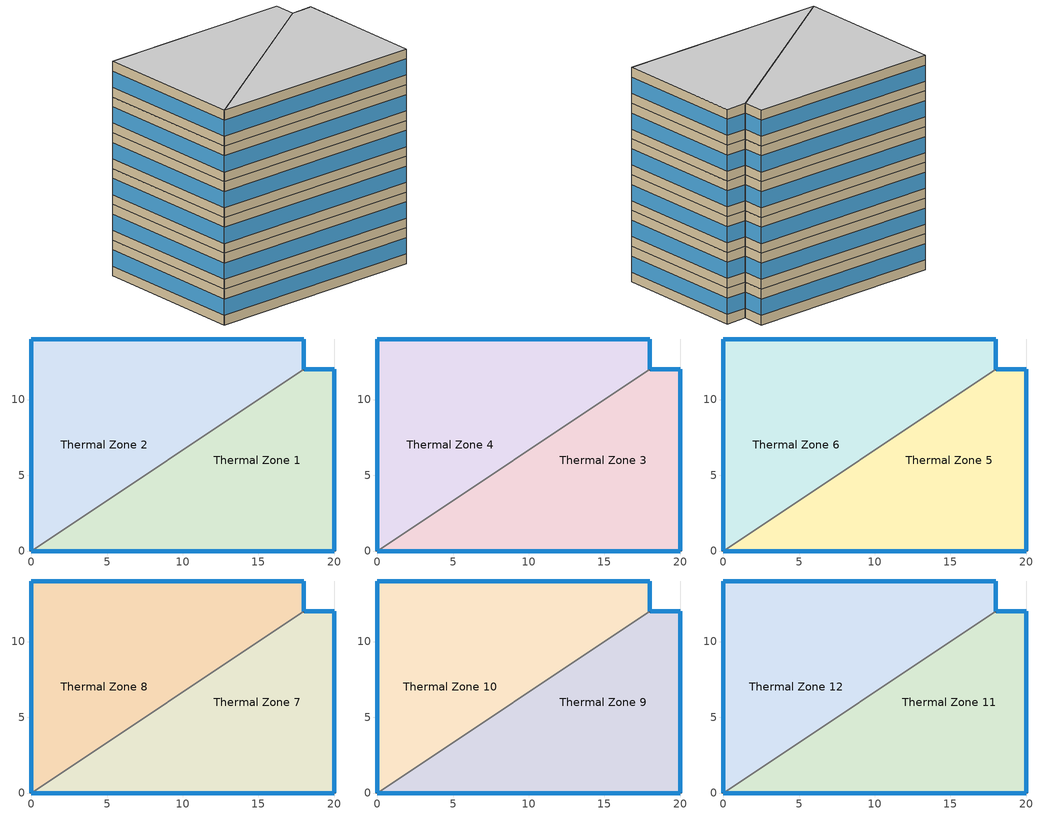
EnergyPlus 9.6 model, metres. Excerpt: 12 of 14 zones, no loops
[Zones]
Thermal Zone 1
 floor ground (ExtSlabCarpet): 0,0 18,12 20,12 20,0 z0
 wall outside (Ext Wall): 0,0 20,0 20,12 18,12 z0:3.2
 wall to Thermal Zone 2 (Interior Wall): 18,12 0,0 z0:3.2
 window (Ext Window): 20,0.01 20,11.99 / 19.99,12 18.01,12 / 0.01,0 19.99,0 z0.88:2.32
Thermal Zone 2
 floor ground (ExtSlabCarpet): 18,14 18,12 0,0 0,14 z0
 wall outside (Ext Wall): 18,12 18,14 0,14 0,0 z0:3.2
 window (Ext Window): 18,12.01 18,13.99 / 17.99,14 0.01,14 / 0,13.99 0,0.01 z0.88:2.32
Thermal Zone 3
 floor to Thermal Zone 1 (Interior Floor): 0,0 18,12 20,12 20,0 z3.2
 wall outside (Ext Wall): 0,0 20,0 20,12 18,12 z3.2:6.4
 wall to Thermal Zone 4 (Interior Wall): 18,12 0,0 z3.2:6.4
 window (Ext Window): 20,0.01 20,11.99 / 19.99,12 18.01,12 / 0.01,0 19.99,0 z4.08:5.52
Thermal Zone 4
 floor to Thermal Zone 2 (Interior Floor): 0,0 0,14 18,14 18,12 z3.2
 wall outside (Ext Wall): 18,12 18,14 0,14 0,0 z3.2:6.4
 window (Ext Window): 18,12.01 18,13.99 / 17.99,14 0.01,14 / 0,13.99 0,0.01 z4.08:5.52
Thermal Zone 5
 floor to Thermal Zone 3 (Interior Floor): 0,0 18,12 20,12 20,0 z6.4
 wall outside (Ext Wall): 0,0 20,0 20,12 18,12 z6.4:9.6
 wall to Thermal Zone 6 (Interior Wall): 18,12 0,0 z6.4:9.6
 window (Ext Window): 20,0.01 20,11.99 / 19.99,12 18.01,12 / 0.01,0 19.99,0 z7.28:8.72
Thermal Zone 6
 floor to Thermal Zone 4 (Interior Floor): 0,0 0,14 18,14 18,12 z6.4
 wall outside (Ext Wall): 18,12 18,14 0,14 0,0 z6.4:9.6
 window (Ext Window): 18,12.01 18,13.99 / 17.99,14 0.01,14 / 0,13.99 0,0.01 z7.28:8.72
Thermal Zone 7
 floor to Thermal Zone 5 (Interior Floor): 0,0 18,12 20,12 20,0 z9.6
 wall outside (Ext Wall): 0,0 20,0 20,12 18,12 z9.6:12.8
 wall to Thermal Zone 8 (Interior Wall): 18,12 0,0 z9.6:12.8
 window (Ext Window): 20,0.01 20,11.99 / 19.99,12 18.01,12 / 0.01,0 19.99,0 z10.48:11.92
Thermal Zone 8
 floor to Thermal Zone 6 (Interior Floor): 0,0 0,14 18,14 18,12 z9.6
 wall outside (Ext Wall): 18,12 18,14 0,14 0,0 z9.6:12.8
 window (Ext Window): 18,12.01 18,13.99 / 17.99,14 0.01,14 / 0,13.99 0,0.01 z10.48:11.92
Thermal Zone 9
 floor to Thermal Zone 7 (Interior Floor): 0,0 18,12 20,12 20,0 z12.8
 wall outside (Ext Wall): 0,0 20,0 20,12 18,12 z12.8:16
 wall to Thermal Zone 10 (Interior Wall): 18,12 0,0 z12.8:16
 window (Ext Window): 20,0.01 20,11.99 / 19.99,12 18.01,12 / 0.01,0 19.99,0 z13.68:15.12
Thermal Zone 10
 floor to Thermal Zone 8 (Interior Floor): 0,0 0,14 18,14 18,12 z12.8
 wall outside (Ext Wall): 18,12 18,14 0,14 0,0 z12.8:16
 window (Ext Window): 18,12.01 18,13.99 / 17.99,14 0.01,14 / 0,13.99 0,0.01 z13.68:15.12
Thermal Zone 11
 floor to Thermal Zone 9 (Interior Floor): 0,0 18,12 20,12 20,0 z16
 wall outside (Ext Wall): 0,0 20,0 20,12 18,12 z16:19.2
 wall to Thermal Zone 12 (Interior Wall): 18,12 0,0 z16:19.2
 window (Ext Window): 20,0.01 20,11.99 / 19.99,12 18.01,12 / 0.01,0 19.99,0 z16.88:18.32
 ceiling to Thermal Zone 13 (Interior Ceiling): 0,0 20,0 20,12 18,12 z19.2
Thermal Zone 12
 floor to Thermal Zone 10 (Interior Floor): 0,0 0,14 18,14 18,12 z16
 wall outside (Ext Wall): 18,12 18,14 0,14 0,0 z16:19.2
 window (Ext Window): 18,12.01 18,13.99 / 17.99,14 0.01,14 / 0,13.99 0,0.01 z16.88:18.32
 ceiling to Thermal Zone 14 (Interior Ceiling): 0,0 18,12 18,14 0,14 z19.2
[Building]
Building 1: North Axis {deg}=-0
[Site:Location]
Washington Dc Dulles IntL Ar: Latitude {deg}=38.98; Longitude {deg}=-77.47; Time Zone {hr}=-5; Elevation {m}=82
[SizingPeriod:DesignDay] Month=7; Day of Month=21; Day Type=SummerDesignDay; Daily Dry-Bulb Temperature Range {deltaC}=14.4; Dry-Bulb Temperature Range Modifier Type=DefaultMultipliers; Barometric Pressure {Pa}=86790; Wind Speed {m/s}=5; Wind Direction {deg}=340; Rain Indicator=No; Snow Indicator=No; Daylight Saving Time Indicator=No; Solar Model Indicator=ASHRAETau; ASHRAE Clear Sky Optical Depth for Beam Irradiance (taub)=0.339; ASHRAE Clear Sky Optical Depth for Diffuse Irradiance (taud)=2.366; Begin Environment Reset Mode=FullResetAtBeginEnvironment
Name | Maximum Dry-Bulb Temperature {C} | Humidity Condition Type | Wetbulb or DewPoint at Maximum Dry-Bulb {C} | Enthalpy at Maximum Dry-Bulb {J/kg}
SALT-LAKE-CITY-IAP Ann Clg .4% Condns DB=>MWB | 36.5 | Wetbulb | 17.1
SALT-LAKE-CITY-IAP Ann Clg .4% Condns DP=>MDB | 22.5 | Dewpoint | 15.6
SALT-LAKE-CITY-IAP Ann Clg .4% Condns Enth=>MDB | 30.8 | Enthalpy |  | 59300
SALT-LAKE-CITY-IAP Ann Clg .4% Condns WB=>MDB | 31.2 | Wetbulb | 19
[Material] Thermal Absorptance=0.9
Name | Roughness | Thickness m | Conductivity W/m-K | Density kg/m3 | Specific Heat J/kg-K | Solar Absorptance | Visible Absorptance
wall concrete | MediumRough | 0.2 | 0.5 | 2243 | 837 | 0.65 | 0.65
Wall Insulation [30] | MediumRough | 0.1693 | 0.049 | 265 | 836.8 | 0.7 | 0.7
F16 Acoustic tile | MediumSmooth | 0.0191 | 0.06 | 368 | 590 | 0.3 | 0.3
M11 100mm lightweight concrete | MediumRough | 0.1016 | 0.53 | 1280 | 840 | 0.5 | 0.5
MAT-CC05 4 HW CONCRETE | Rough | 0.1016 | 1.311 | 2240 | 836.8 | 0.85 | 0.85
G01a 19mm gypsum board | MediumSmooth | 0.019 | 0.16 | 800 | 1090 | 0.4 | 0.4
[Material:AirGap]
Name | Thermal Resistance m2-K/W
F04 Wall air space resistance | 0.15
F05 Ceiling air space resistance | 0.18
[Material:NoMass]
CP02 CARPET PAD: Roughness=Smooth; Thermal Resistance m2-K/W=0.1; Thermal Absorptance=0.9; Solar Absorptance=0.8; Visible Absorptance=0.8
[WindowMaterial:SimpleGlazingSystem]
Window Material Simple Glazing System: U-Factor W/m2-K=1.2; Solar Heat Gain Coefficient=0.35
[Construction]
Ext Wall: wall concrete, Wall Insulation [30]
Ext Window: Window Material Simple Glazing System
ExtSlabCarpet: MAT-CC05 4 HW CONCRETE, CP02 CARPET PAD
Interior Ceiling: M11 100mm lightweight concrete, F05 Ceiling air space resistance, F16 Acoustic tile
Interior Floor: F16 Acoustic tile, F05 Ceiling air space resistance, M11 100mm lightweight concrete
Interior Wall: G01a 19mm gypsum board, F04 Wall air space resistance, G01a 19mm gypsum board
[Zone]
Thermal Zone 1; Thermal Zone 2: 0, 0, 0, 0, , 1, , , , , , Yes
Thermal Zone 3; Thermal Zone 4: 0, 0, 0, 3.2, , 1, , , , , , Yes
Thermal Zone 5; Thermal Zone 6: 0, 0, 0, 6.4, , 1, , , , , , Yes
Thermal Zone 7; Thermal Zone 8: 0, 0, 0, 9.6, , 1, , , , , , Yes
Thermal Zone 9; Thermal Zone 10: 0, 0, 0, 12.8, , 1, , , , , , Yes
Thermal Zone 11; Thermal Zone 12: 0, 0, 0, 16, , 1, , , , , , Yes
[AvailabilityManager:Scheduled] Schedule=Always On Discrete
VAV with Reheat 1 Availability Manager; Air Loop HVAC Outdoor Air System 1 Availability Manager
[Schedule:Constant]
Always On Discrete: Hourly Value=1
